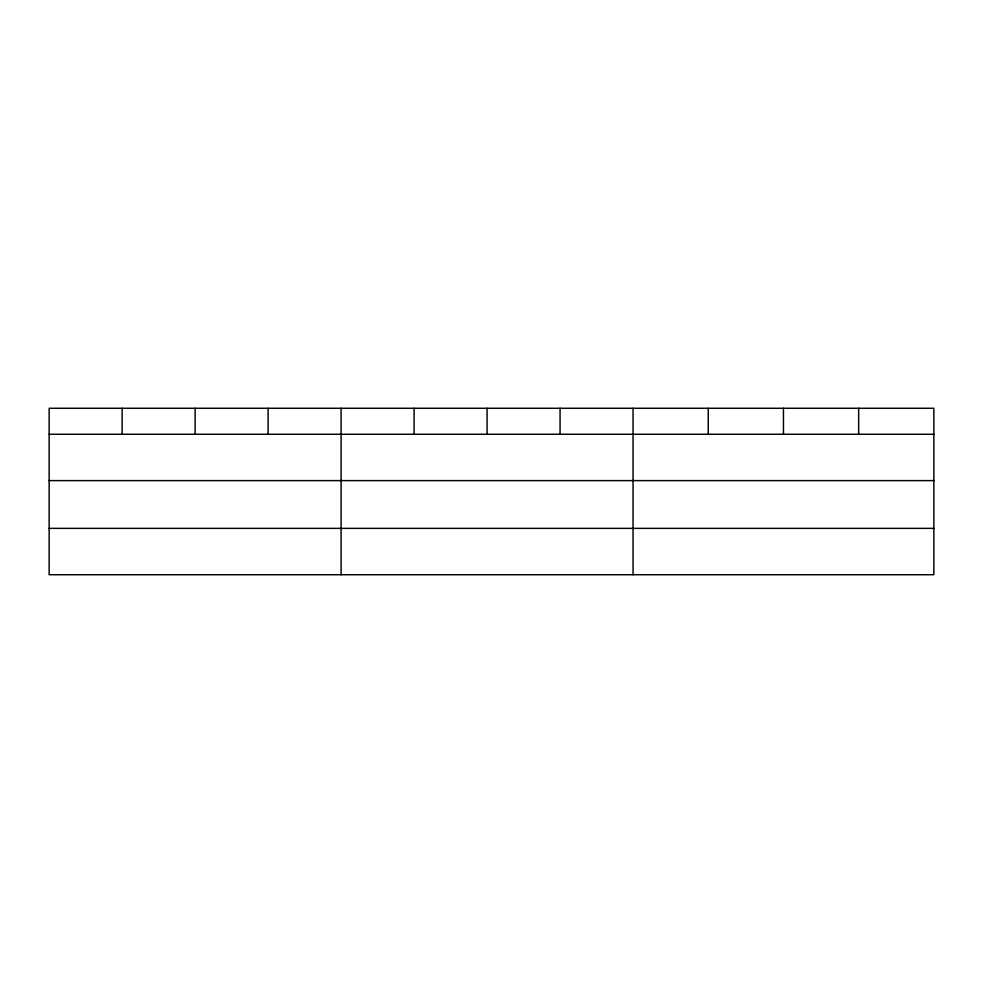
<?xml version="1.0" encoding="UTF-8"?>
<svg xmlns="http://www.w3.org/2000/svg" width="983" height="983" viewBox="0 0 983 983"><rect width="100%" height="100%" fill="white"/><g stroke="black" fill="none" stroke-linecap="round" stroke-linejoin="round"><path stroke-width="1.47" d="M933.85 480.613L933.85 408.277L49.15 408.277L49.15 574.723L933.85 574.723L933.85 480.613L49.15 480.613M49.15 434.265L933.85 434.265M49.15 528.362L933.85 528.362M858.65 408.277L858.65 434.265M783.451 408.277L783.451 434.265M708.251 408.277L708.251 434.265M633.052 408.277L633.052 574.723M560.064 408.277L560.064 434.265M487.076 408.277L487.076 434.265M414.089 408.277L414.089 434.265M341.101 408.277L341.101 574.723M268.113 408.277L268.113 434.265M195.126 408.277L195.126 434.265M122.138 408.277L122.138 434.265"/></g></svg>
